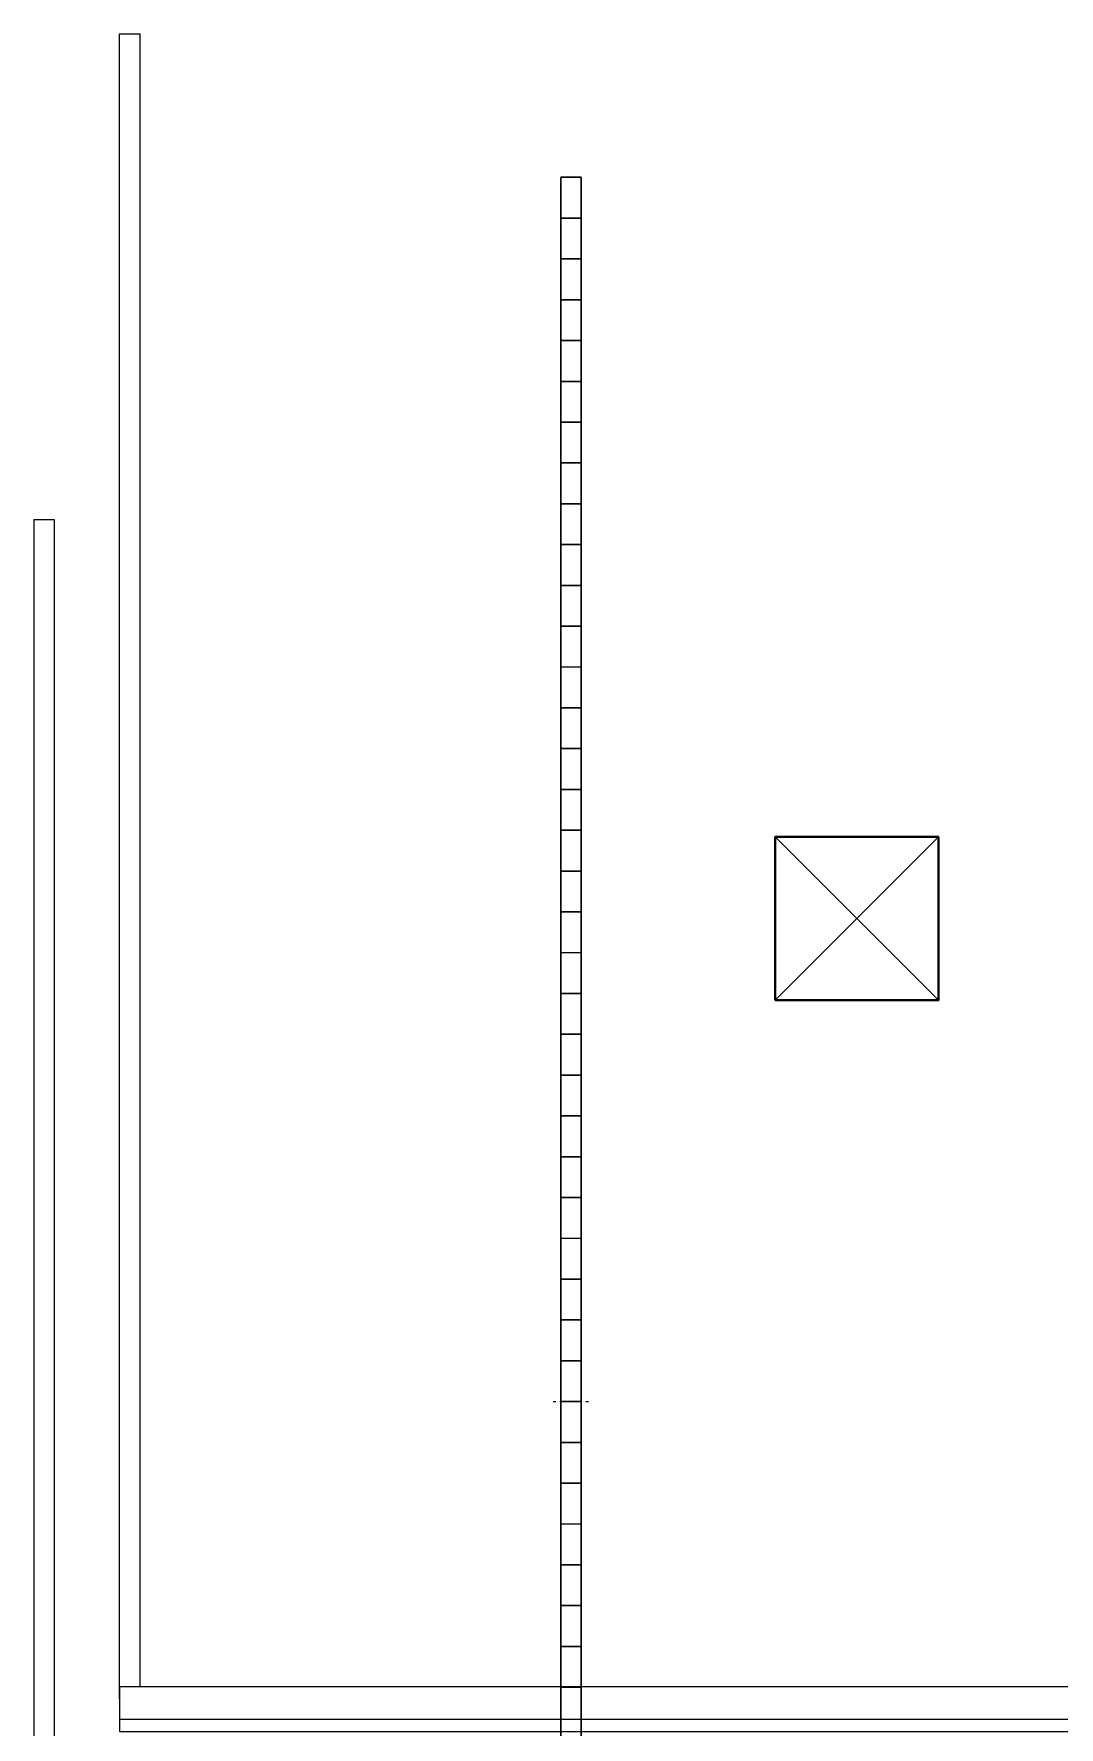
# Model space of a CAD drawing. Header units: millimetres. Extents: x 4451 to 17509, y 2501 to 27511.
# Drawn here: x 8741 to 11252, y 10281 to 14430 of the extents above; entities that cross this region are included whole.
import ezdxf

# ---------------------------------------------------------------- set-up
doc = ezdxf.new("R2010")
doc.units = ezdxf.units.MM
doc.linetypes.add('DASH2DOT', pattern=[31.75, 12.7, -6.35, 0, -6.35, 0, -6.35])
for name, color, linetype in [('04 Освещение', 7, 'Continuous'), ('05 Кабельные трассы', 7, 'Continuous'), ('10 Перегородки', 7, 'Continuous')]:
    doc.layers.add(name, color=color, linetype=linetype)

msp = doc.modelspace()

# ---------------------------------------------------------------- linework, layer by layer
at = {"layer": '04 Освещение', "color": 3}
for p, q in [((10556.709, 12462.173), (10956.709, 12062.173)), ((10956.709, 12462.173), (10556.709, 12062.173))]:
    msp.add_line(p, q, dxfattribs=at)
at = {"layer": '04 Освещение', "color": 3, "lineweight": 40}
msp.add_lwpolyline([(10556.709, 12062.173), (10556.709, 12462.173), (10956.709, 12462.173), (10956.709, 12062.173)], close=True, dxfattribs=at)
at = {"layer": '05 Кабельные трассы', "linetype": 'DASH2DOT', "ltscale": 0.5}
msp.add_line((10012.959, 11078.615), (10100.459, 11078.615), dxfattribs=at)
at = {"layer": '05 Кабельные трассы', "const_width": 4}
for points in [[(10081.709, 14078.615), (10031.709, 14078.615)], [(10031.709, 14078.615), (10031.709, 10089.36)], [(10081.709, 14078.615), (10081.709, 10089.36)], [(10081.709, 13978.615), (10031.709, 13978.615)], [(10081.709, 13878.615), (10031.709, 13878.615)], [(10081.709, 13778.615), (10031.709, 13778.615)], [(10081.709, 13678.615), (10031.709, 13678.615)], [(10081.709, 13578.615), (10031.709, 13578.615)], [(10081.709, 13478.615), (10031.709, 13478.615)], [(10081.709, 13378.615), (10031.709, 13378.615)], [(10081.709, 13278.615), (10031.709, 13278.615)], [(10081.709, 13178.615), (10031.709, 13178.615)], [(10081.709, 13078.615), (10031.709, 13078.615)], [(10081.709, 12978.615), (10031.709, 12978.615)], [(10081.709, 12878.615), (10031.709, 12878.615)], [(10081.709, 12778.615), (10031.709, 12778.615)], [(10081.709, 12678.615), (10031.709, 12678.615)], [(10081.709, 12578.615), (10031.709, 12578.615)], [(10081.709, 12478.615), (10031.709, 12478.615)], [(10081.709, 12378.615), (10031.709, 12378.615)], [(10081.709, 12278.615), (10031.709, 12278.615)], [(10081.709, 12178.615), (10031.709, 12178.615)], [(10081.709, 12078.615), (10031.709, 12078.615)], [(10081.709, 11978.615), (10031.709, 11978.615)], [(10081.709, 11878.615), (10031.709, 11878.615)], [(10081.709, 11778.615), (10031.709, 11778.615)], [(10081.709, 11678.615), (10031.709, 11678.615)], [(10081.709, 11578.615), (10031.709, 11578.615)], [(10081.709, 11478.615), (10031.709, 11478.615)], [(10081.709, 11378.615), (10031.709, 11378.615)], [(10081.709, 11278.615), (10031.709, 11278.615)], [(10081.709, 11178.615), (10031.709, 11178.615)], [(10081.709, 11078.615), (10031.709, 11078.615)], [(10081.709, 10978.615), (10031.709, 10978.615)], [(10081.709, 10878.615), (10031.709, 10878.615)], [(10081.709, 10778.615), (10031.709, 10778.615)], [(10081.709, 10678.615), (10031.709, 10678.615)], [(10081.709, 10578.615), (10031.709, 10578.615)], [(10081.709, 10478.615), (10031.709, 10478.615)], [(10081.709, 10378.615), (10031.709, 10378.615)]]:
    msp.add_lwpolyline(points, dxfattribs=at)
at = {"layer": '10 Перегородки', "color": 3, "linetype": 'Continuous', "ltscale": 10}
for p, q in [((8951.234, 10350.115), (8951.234, 14430.115)), ((8951.234, 14430.115), (9001.234, 14430.115)), ((9001.234, 10380.115), (9001.234, 14430.115)), ((8741.234, 13240.115), (8741.234, 9750.115)), ((8741.234, 13240.115), (8791.234, 13240.115)), ((8791.234, 13240.115), (8791.234, 9750.115))]:
    msp.add_line(p, q, dxfattribs=at)
at = {"layer": '10 Перегородки', "color": 4}
for p, q in [((8951.234, 10380.115), (12531.234, 10380.115)), ((8951.234, 10380.115), (8951.234, 10300.115)), ((8951.234, 10300.115), (12531.234, 10300.115))]:
    msp.add_line(p, q, dxfattribs=at)
at = {"layer": '10 Перегородки', "color": 74, "linetype": 'Continuous', "ltscale": 10, "flags": 128}
msp.add_lwpolyline([(8951.234, 10300.115), (8951.234, 10270.115), (12531.234, 10270.115), (12531.234, 10300.115)], dxfattribs=at)

doc.saveas('drawing.dxf')
